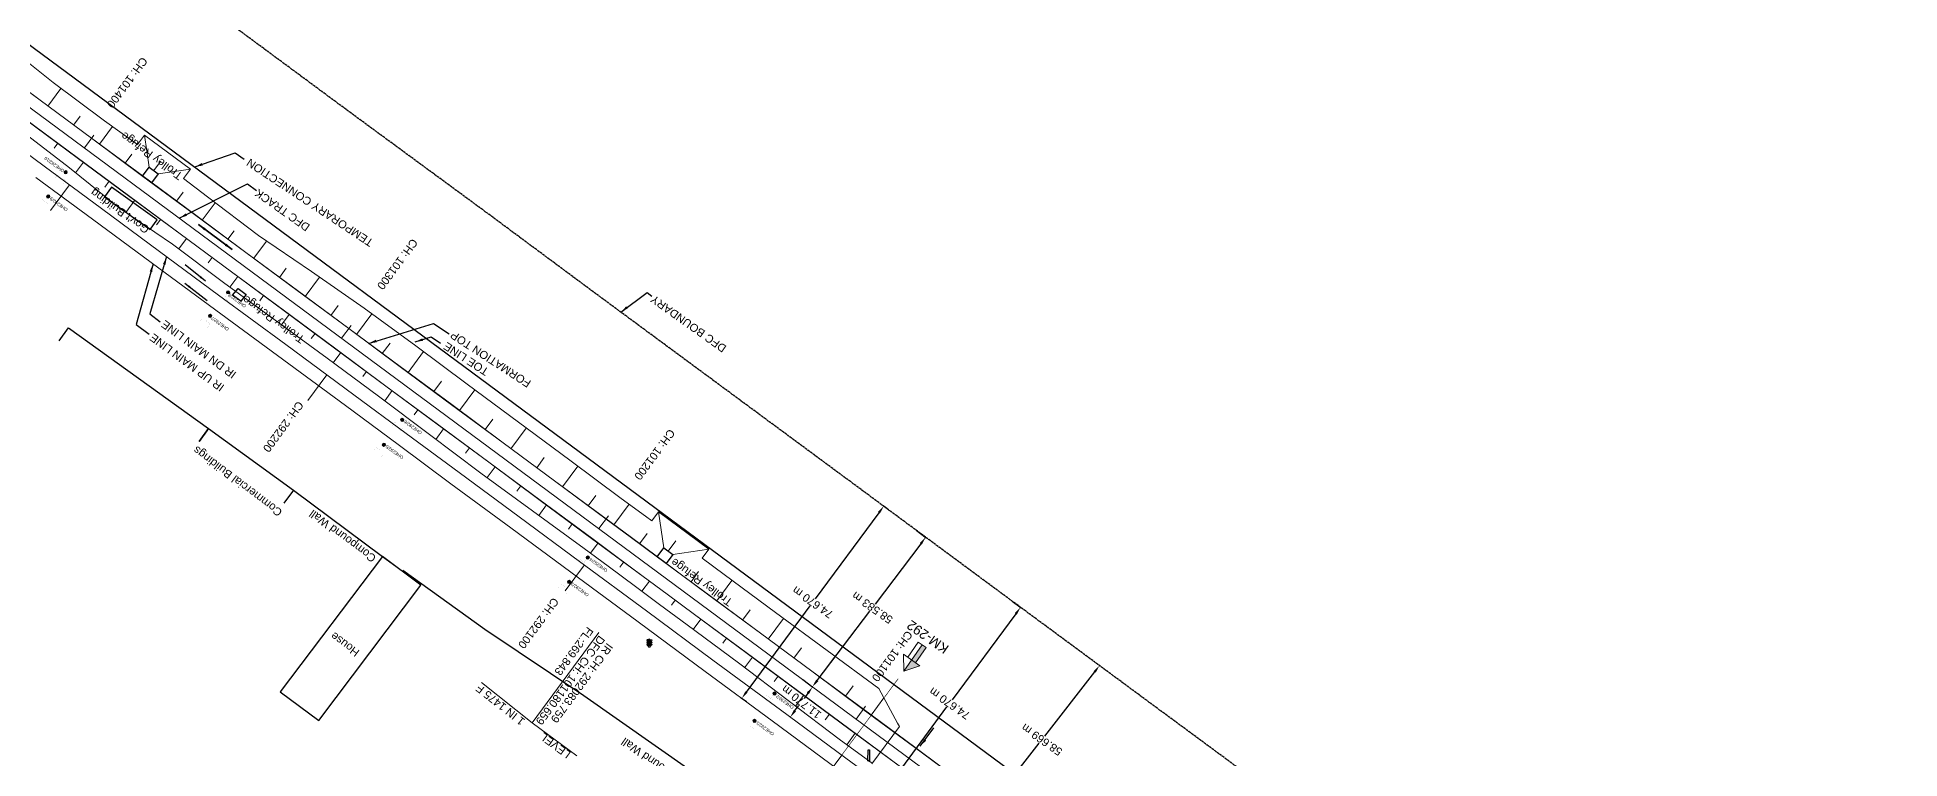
# Model space of a CAD drawing. Header units: metres. Extents: x 644418 to 1306172, y 3366650 to 6747308.
# Drawn here: x 650969 to 651551, y 3375048 to 3375273 of the extents above; entities that cross this region are included whole.
import ezdxf
from ezdxf.enums import TextEntityAlignment as Align

# ---------------------------------------------------------------- set-up
doc = ezdxf.new("R2010")
doc.units = ezdxf.units.M
doc.header["$MEASUREMENT"] = 0
doc.linetypes.add('CENTER', pattern=[2, 1.25, -0.25, 0.25, -0.25])
doc.linetypes.add('PHANTOM2', pattern=[1.25, 0.625, -0.125, 0.125, -0.125, 0.125, -0.125])
doc.layers.get('Defpoints').update_dxf_attribs({"lineweight": 0})
for name, color, linetype, lineweight in [('BOUNDARY DIMENTION', 10, 'Continuous', 0), ('CANAL BOTTOM', 5, 'Continuous', 0), ('Existing Chainage', 7, 'Continuous', 0), ('Existing IR Track', 143, 'Continuous', 0), ('flow direction', 7, 'Continuous', 0), ('KM STONE', 7, 'Continuous', 0), ('OHE MAST', 8, 'Continuous', 0), ('OHE MAST TEXT', 8, 'Continuous', 0), ('Proposed Chainage', 10, 'Continuous', 0), ('PROPOSED DFC TRACK', 1, 'Continuous', 0), ('PROPOSED DFCC TOE LINE', 239, 'Continuous', 0), ('PROPOSED DFCC TOE SLOPES', 239, 'Continuous', 0), ('PROPOSED DFCC TRACK', 1, 'Continuous', 0), ('PROPOSED GRADES IN PLAN', 10, 'Continuous', 0), ('TEMPORARY CONNECTION', 6, 'Continuous', 0)]:
    doc.layers.add(name, color=color, linetype=linetype, lineweight=lineweight)
for name, color, linetype in [('COMMERCIAL_BLD_SEMIP', 251, 'Continuous'), ('COMPOUND_WALL', 251, 'Continuous'), ('DFCC Boundary', 6, 'CENTER'), ('Dimension', 10, 'Continuous'), ('GOVT_BUILDING', 251, 'Continuous'), ('MATCH LINE', 7, 'Continuous'), ('PROPOSED DFCC FORMATION LINE', 187, 'Continuous'), ('PROPOSED FORMATION LINE - PLAN', 187, 'Continuous'), ('RESIDENTIAL_BL_SEMI', 251, 'Continuous'), ('RETAINING_WALL', 142, 'Continuous'), ('SIGNAL_POST', 8, 'Continuous'), ('TOPO_TEXT', 251, 'Continuous'), ('Trolley Refuse', 10, 'Continuous'), ('TROLLEY_STAND', 7, 'Continuous')]:
    doc.layers.add(name, color=color, linetype=linetype)
doc.styles.get("Standard").update_dxf_attribs({"font": 'arial.ttf'})
doc.styles.add('Style-Arial', font='arial.ttf')
doc.dimstyles.new('DIM', dxfattribs={"dimtxt": 2.5, "dimasz": 2.5, "dimexe": 0.18, "dimexo": 0.0625, "dimgap": 0.09, "dimtad": 0, "dimtih": 1, "dimtoh": 1, "dimdec": 3, "dimzin": 0, "dimdsep": 46, "dimtxsty": 'Standard', "dimcen": 0.09, "dimadec": 0, "dimazin": 0, "dimtfac": 1, "dimtdec": 3, "dimtofl": 0, "dimtmove": 0, "dimatfit": 3, "dimfxl": 1, "dimtolj": 1, "dimtzin": 0, "dimarcsym": 0})
doc.dimstyles.new('ISO-25', dxfattribs={"dimtxt": 2.5, "dimasz": 2.5, "dimexe": 1.25, "dimexo": 0.625, "dimtad": 1, "dimtxsty": 'Standard', "dimcen": 2.5, "dimadec": 0, "dimazin": 0, "dimtfac": 1, "dimtmove": 0, "dimatfit": 3, "dimfxl": 1, "dimarcsym": 0})

# ---------------------------------------------------------------- blocks, each defined once
blk = doc.blocks.new('SIG')
for color, points in [(1, [(-0.22, 0.42, 0.180295), (-0.01, 0.33, -0.00255), (0.01, 0.33, -0.00255), (0.02, 0.33, 0.180295), (0.23, 0.42, -0.002654), (0.25, 0.44, 0.184495), (0.33, 0.65, 1.000001), (-0.32, 0.65, 0.184495), (-0.24, 0.44, -0.002654)]), (2, [(0.23, -0.23, -0.002654), (0.25, -0.21, 0.184495), (0.33, 0.01, 1.000001), (-0.32, 0.01, 0.184495), (-0.24, -0.21, -0.002654), (-0.22, -0.23, 0.180295), (-0.01, -0.32, -0.00255), (0.01, -0.32, -0.00255), (0.02, -0.32, 0.180295)]), (3, [(0.23, -0.88, -0.002654), (0.25, -0.86, 0.184495), (0.33, -0.64, 1.000001), (-0.32, -0.64, 0.184495), (-0.24, -0.86, -0.002654), (-0.22, -0.88, 0.395599)])]:
    blk.add_hatch(color=color).paths.add_polyline_path(points)
for p, q in [((-0.31, 0.98), (-0.32, -0.9)), ((0.33, -0.9), (0.32, 0.98))]:
    blk.add_line(p, q)
for points in [[(-0.31, 0.98), (-0.81, 0.98, 0.198758), (-0.42, 0.41, 0.003814), (-0.31, 0.39, 0.003814)], [(-0.31, 0.33), (-0.81, 0.33, 0.198758), (-0.42, -0.23, 0.003727), (-0.32, -0.26, 0.003727)], [(0.32, 0.98), (0.82, 0.98, -0.198758), (0.44, 0.41, -0.003814), (0.32, 0.39, -0.003814)], [(0.32, 0.33), (0.82, 0.33, -0.198758), (0.44, -0.23, -0.003727), (0.33, -0.26, -0.003727)], [(-0.32, -0.32), (-0.81, -0.32, 0.198758), (-0.42, -0.88, 0.003639), (-0.32, -0.9)], [(0.33, -0.32), (0.82, -0.32, -0.198758), (0.44, -0.88, -0.003639), (0.33, -0.9)]]:
    blk.add_lwpolyline(points, format="xyb")
for centre, radius, start, end in [((0.01, 0.91), 0.324, 12.40488, 167.59512), ((0.01, 0.81), 0.357, 27.75781, 152.24219), ((0.01, -0.9), 0.324, 181.45715, 358.54285)]:
    blk.add_arc(centre, radius, start, end)
blk = doc.blocks.new('OHE MAST')
h = blk.add_hatch(color=256)
edge = h.paths.add_edge_path()
edge.add_arc((0, 0), 0.514, 0, 360)
at = {"const_width": 0.01, "flags": 128}
for points in [[(1.5, 3.5), (1.5, 2), (-1.5, 2), (-1.5, 3.5)], [(0, 2), (0, 0)]]:
    blk.add_lwpolyline(points, dxfattribs=at)
blk.add_circle((0, 0), 0.514)
blk = doc.blocks.new('KM POST PLAN')
at = {"extrusion": (0, 0, -1)}
h = blk.add_hatch(color=256, dxfattribs=at)
h.paths.add_polyline_path([(0, -20), (0, -8.5), (3, -8.5), (3, -20)])
h.paths.add_polyline_path([(0, -8.5), (0, 0), (6.3, -8.5), (3, -8.5)], flags=16)
at = {"flags": 128}
for points in [[(0, 0), (-6.3, -8.5), (6.3, -8.5)], [(0, 0), (0, -20)], [(0, 0), (6.3, -8.5)], [(3, -8.5), (3, -20), (-3, -20), (-3, -8.5)]]:
    blk.add_lwpolyline(points, dxfattribs=at)
at = {"style": 'Style-Arial'}
blk.add_attdef('KM-POST', text='', height=6, dxfattribs=at).set_placement((0, -26, -263.9), align=Align.MIDDLE_CENTER)
blk = doc.blocks.new('*D1514')
at = {"layer": 'Defpoints', "color": 0, "transparency": 16777216}
for p in [(651211.68, 3375070.25), (651211.69, 3375070.24), (651204.69, 3375060.78)]:
    blk.add_point(p, dxfattribs=at)
at = {"layer": 'Dimension', "color": 0, "lineweight": -2, "transparency": 16777216}
for p, q in [((651210.19, 3375068.24), (651208.99, 3375066.61)), ((651211.64, 3375070.28), (651211.53, 3375070.35)), ((651204.64, 3375060.82), (651204.53, 3375060.89)), ((651206.16, 3375062.8), (651207.36, 3375064.42))]:
    blk.add_line(p, q, dxfattribs=at)
at = {"layer": 'Dimension', "color": 0, "transparency": 16777216}
for points in [[(651209.86, 3375068.48), (651210.53, 3375067.99), (651211.68, 3375070.25)], [(651205.83, 3375063.04), (651206.5, 3375062.55), (651204.68, 3375060.79)]]:
    blk.add_solid(points, dxfattribs=at)
at = {"layer": 'Dimension', "color": 0, "lineweight": 0, "transparency": 16777216, "insert": (651208.18, 3375065.52), "char_height": 2.5, "attachment_point": 5, "rotation": 142}
blk.add_mtext('\\A1;11.770 m', dxfattribs=at)
blk = doc.blocks.new('*D1626')
at = {"layer": 'BOUNDARY DIMENTION', "color": 0, "lineweight": -2, "transparency": 16777216}
for p, q in [((651299.78, 3375074.9), (651284.13, 3375054.81)), ((651301.36, 3375076.83), (651301.46, 3375076.76)), ((651266.8, 3375032.56), (651282.45, 3375052.65)), ((651265.31, 3375030.55), (651265.41, 3375030.47))]:
    blk.add_line(p, q, dxfattribs=at)
at = {"layer": 'BOUNDARY DIMENTION', "color": 0, "transparency": 16777216}
for points in [[(651299.45, 3375075.16), (651300.11, 3375074.64), (651301.31, 3375076.87)], [(651266.47, 3375032.81), (651267.13, 3375032.3), (651265.27, 3375030.58)]]:
    blk.add_solid(points, dxfattribs=at)
at = {"layer": 'Defpoints', "color": 0, "transparency": 16777216}
for p in [(651301.31, 3375076.87), (651301.31, 3375076.87), (651265.27, 3375030.58)]:
    blk.add_point(p, dxfattribs=at)
at = {"layer": 'BOUNDARY DIMENTION', "color": 0, "transparency": 16777216, "insert": (651283.29, 3375053.73), "char_height": 2.5, "attachment_point": 5, "rotation": 145}
blk.add_mtext('\\A1;58.669 m', dxfattribs=at)
blk = doc.blocks.new('*D1661')
at = {"layer": 'BOUNDARY DIMENTION', "color": 0, "lineweight": -2, "transparency": 16777216}
for p, q in [((651244.02, 3375119.19), (651247.12, 3375116.84)), ((651245.47, 3375114.95), (651231.17, 3375096.07)), ((651213.11, 3375072.24), (651229.52, 3375093.89)), ((651208.64, 3375072.49), (651211.75, 3375070.14))]:
    blk.add_line(p, q, dxfattribs=at)
at = {"layer": 'BOUNDARY DIMENTION', "color": 0, "transparency": 16777216}
for points in [[(651245.14, 3375115.2), (651245.8, 3375114.7), (651246.98, 3375116.95)], [(651212.78, 3375072.49), (651213.45, 3375071.99), (651211.6, 3375070.25)]]:
    blk.add_solid(points, dxfattribs=at)
at = {"layer": 'Defpoints', "color": 0, "transparency": 16777216}
for p in [(651243.97, 3375119.23), (651246.98, 3375116.95), (651208.59, 3375072.53)]:
    blk.add_point(p, dxfattribs=at)
at = {"layer": 'BOUNDARY DIMENTION', "color": 0, "transparency": 16777216, "insert": (651230.34, 3375094.98), "char_height": 2.5, "attachment_point": 5, "rotation": 145}
blk.add_mtext('\\A1;58.583 m', dxfattribs=at)
blk = doc.blocks.new('*D1906')
at = {"layer": 'Defpoints', "color": 0, "linetype": 'Continuous', "ltscale": 0.5, "transparency": 16777216}
for p in [(651273.94, 3375097.08), (651276.65, 3375095.08), (651229.58, 3375037.02)]:
    blk.add_point(p, dxfattribs=at)
at = {"layer": 'DFCC Boundary', "color": 0, "linetype": 'Continuous', "lineweight": -2, "ltscale": 0.5, "transparency": 16777216}
for p, q in [((651273.99, 3375097.05), (651276.79, 3375094.97)), ((651275.16, 3375093.07), (651255.28, 3375066.15)), ((651233.77, 3375037.02), (651253.66, 3375063.95)), ((651229.63, 3375036.98), (651232.43, 3375034.91))]:
    blk.add_line(p, q, dxfattribs=at)
at = {"layer": 'DFCC Boundary', "color": 0, "linetype": 'Continuous', "ltscale": 0.5, "transparency": 16777216}
for points in [[(651274.83, 3375093.32), (651275.5, 3375092.82), (651276.65, 3375095.08)], [(651233.44, 3375037.27), (651234.11, 3375036.78), (651232.29, 3375035.01)]]:
    blk.add_solid(points, dxfattribs=at)
at = {"layer": 'DFCC Boundary', "color": 0, "linetype": 'Continuous', "ltscale": 0.5, "transparency": 16777216, "insert": (651254.47, 3375065.05), "char_height": 2.5, "attachment_point": 5, "rotation": 145}
blk.add_mtext('\\A1;74.670 m', dxfattribs=at)
blk = doc.blocks.new('*D1889')
at = {"layer": 'Defpoints', "color": 0, "linetype": 'Continuous', "ltscale": 0.5, "transparency": 16777216}
for p in [(651233.88, 3375126.69), (651235.41, 3375125.55), (651191.06, 3375065.48)]:
    blk.add_point(p, dxfattribs=at)
at = {"layer": 'DFCC Boundary', "color": 0, "linetype": 'Continuous', "lineweight": -2, "ltscale": 0.5, "transparency": 16777216}
for p, q in [((651232.39, 3375124.67), (651212.51, 3375097.75)), ((651235.36, 3375125.59), (651233.73, 3375126.79)), ((651191.01, 3375068.63), (651210.89, 3375095.55)), ((651191.01, 3375065.52), (651189.38, 3375066.72))]:
    blk.add_line(p, q, dxfattribs=at)
at = {"layer": 'DFCC Boundary', "color": 0, "linetype": 'Continuous', "ltscale": 0.5, "transparency": 16777216}
for points in [[(651232.06, 3375124.92), (651232.73, 3375124.43), (651233.88, 3375126.69)], [(651190.67, 3375068.88), (651191.34, 3375068.38), (651189.52, 3375066.62)]]:
    blk.add_solid(points, dxfattribs=at)
at = {"layer": 'DFCC Boundary', "color": 0, "linetype": 'Continuous', "ltscale": 0.5, "transparency": 16777216, "insert": (651211.7, 3375096.65), "char_height": 2.5, "attachment_point": 5, "rotation": 145}
blk.add_mtext('\\A1;74.670 m', dxfattribs=at)

msp = doc.modelspace()

# ---------------------------------------------------------------- linework, layer by layer
at = {"layer": 'COMMERCIAL_BLD_SEMIP', "linetype": 'Continuous'}
for points in [[(650976.2272, 3375178.4148, 269.195), (650979.148, 3375182.473, 269.195), (651022.914, 3375150.973, 270.473), (651019.9932, 3375146.9148, 270.473)], [(651019.9709, 3375146.929, 270.474), (651022.914, 3375150.971, 270.474), (651049.438, 3375131.658, 270.25), (651046.4949, 3375127.616, 270.25)]]:
    msp.add_polyline3d(points, dxfattribs=at)
at = {"layer": 'COMPOUND_WALL', "linetype": 'Continuous'}
for points in [[(651049.438, 3375131.658, 270.25), (651077.29, 3375110.962, 267.566), (651081.43, 3375107.998, 267.731)], [(651083.626, 3375106.66, 268.99), (651109.209, 3375088.286, 266.758), (651140.201, 3375067.575, 267.264), (651184.812, 3375036.293, 266.72), (651209.517, 3375020.108, 266.811)]]:
    msp.add_polyline3d(points, dxfattribs=at)
at = {"layer": 'DFCC Boundary', "ltscale": 0.5, "flags": 128}
msp.add_lwpolyline([(655695.597, 3371812.1897), (655640.8822, 3371912.823), (655580.0449, 3371996.7158), (655509.7792, 3372062.0857), (655426.9534, 3372113.9756), (655342.6069, 3372167.9462), (655257.8854, 3372221.2222), (655173.2688, 3372275.363), (655087.3459, 3372327.2788), (655002.8598, 3372380.6107), (654914.5097, 3372429.9473), (654741.1355, 3372529.4419), (654650.033, 3372576.4159), (654568.6995, 3372626.155), (654571.9877, 3372630.6369), (654391.4686, 3372756.327), (654377.1337, 3372736.8494), (654004.4289, 3373016.6995), (654007.7887, 3373020.6424), (653690.5739, 3373253.6486), (653690.5425, 3373253.6059), (653433.8132, 3373453.1485), (653440.7668, 3373462.5592), (653208.8394, 3373636.5534), (653216.1698, 3373646.5105), (653142.1983, 3373700.8896), (653053.6963, 3373771.1122), (652994.4341, 3373810.5255), (652929.3691, 3373859.5713), (652860.9168, 3373902.1103), (652749.6028, 3373984.4705), (652631.2396, 3374070.7175), (652636.2281, 3374078.1704), (652537.912, 3374145.7283), (652392.904, 3374241.2711), (652388.7719, 3374235.6812), (652308.569, 3374304.8076), (652315.9256, 3374314.7669), (652103.9815, 3374448.7876), (652083.1937, 3374464.1943), (652072.7494, 3374471.9329), (652052.3219, 3374487.0684), (652038.1897, 3374497.5387), (652024.0173, 3374508.0388), (652009.8347, 3374518.5254), (651995.6683, 3374529), (651981.7515, 3374539.2836), (651967.8828, 3374549.5317), (651954.6903, 3374559.2866), (651941.4997, 3374569.04), (651923.9377, 3374582.0168), (651906.3215, 3374595.0337), (651892.0868, 3374605.5547), (651877.7985, 3374616.1153), (651861.6288, 3374628.0564), (651845.5071, 3374639.9619), (651829.5757, 3374651.7544), (651824.7911, 3374655.296), (651813.6747, 3374663.5244), (651797.4592, 3374675.4968), (651792.6217, 3374679.0685), (651809.3453, 3374701.6999), (651798.0335, 3374710.0518), (651782.3495, 3374721.6444), (651766.6655, 3374733.2369), (651750.5163, 3374745.1875), (651734.3118, 3374757.179), (651717.3274, 3374769.6994), (651700.4625, 3374782.1317), (651684.6001, 3374793.8578), (651668.5938, 3374805.6902), (651652.6806, 3374817.4203), (651636.8173, 3374829.1137), (651620.9269, 3374840.8662), (651604.9647, 3374852.6718), (651588.7459, 3374864.6312), (651572.5882, 3374876.5455), (651556.6943, 3374888.2868), (651540.8409, 3374899.9983), (651524.5553, 3374912.0488), (651508.2568, 3374924.109), (651492.7938, 3374935.5157), (651477.3997, 3374946.8715), (651461.3291, 3374958.7436), (651445.2311, 3374970.6359), (651429.3555, 3374982.3615), (651413.4375, 3374994.1184), (651396.6322, 3375006.522), (651379.7761, 3375018.963), (651363.6644, 3375030.8565), (651352.7728, 3375038.8965), (651331.6522, 3375054.4784), (651315.7738, 3375066.1947), (651299.7306, 3375078.0412), (651283.6239, 3375089.9346), (651273.9044, 3375097.1057), (651264.2377, 3375104.2378), (651243.4187, 3375119.6324), (651222.5077, 3375135.095), (651201.5462, 3375150.5784), (651180.4926, 3375166.1298), (651161.7365, 3375179.9701), (651143.0969, 3375193.7244), (651126.6442, 3375205.9373), (651110.0563, 3375218.2505), (651088.7204, 3375233.9244), (651067.5473, 3375249.4788), (651049.4448, 3375262.8672), (651031.0656, 3375276.4601), (651013.3004, 3375289.5618), (650995.6557, 3375302.5748), (650975.556, 3375317.4171), (650955.4878, 3375332.2363), (650948.8014, 3375337.1771), (650951.4372, 3375340.7501), (650937.0874, 3375351.3535), (650916.0918, 3375366.8677), (650897.9224, 3375380.2929), (650879.805, 3375393.6796), (650866.8386, 3375403.2309), (650853.9116, 3375412.7532), (650835.5886, 3375426.289), (650817.2946, 3375439.8035), (650797.968, 3375454.1206), (650778.7222, 3375468.3781), (650760.7655, 3375481.6337), (650742.8011, 3375494.8949), (650723.0807, 3375509.4255), (650703.3693, 3375523.9495), (650688.6613, 3375534.8372), (650673.8463, 3375545.804), (650653.7938, 3375560.6295), (650633.6894, 3375575.4932), (650612.6421, 3375591.0542), (650592.0153, 3375606.3042), (650570.0328, 3375622.5591), (650548.5001, 3375638.4814), (650530.5234, 3375651.793), (650512.3606, 3375665.2423), (650494.7465, 3375678.2665), (650476.9008, 3375691.462), (650459.2976, 3375704.4721), (650441.3132, 3375717.7633), (650427.1261, 3375728.1319), (650413.8099, 3375737.864), (650402.677, 3375746.2697), (650389.8486, 3375755.6668), (650377.7322, 3375764.5425), (650360.7275, 3375777.1141), (650343.7744, 3375789.6482), (650325.0342, 3375803.5254), (650306.3109, 3375817.39), (650287.6225, 3375831.2124), (650268.717, 3375845.1957), (650250.337, 3375858.8009), (650231.8256, 3375872.5033), (650215.4559, 3375884.6355), (650199.261, 3375896.6381), (650189.9351, 3375903.5429), (650184.6476, 3375907.4517), (650170.3331, 3375918.0338), (650153.2211, 3375930.7288), (650135.9365, 3375943.5518), (650119.2313, 3375955.9159), (650102.3769, 3375968.3905), (650085.2738, 3375981.0461), (650068.2078, 3375993.6742), (650052.7787, 3376005.1011), (650037.4384, 3376016.4621), (650022.1728, 3376027.766), (650006.9632, 3376039.0283), (649974.7512, 3376062.8762), (649961.4537, 3376072.7117), (649948.2091, 3376082.508), (649944.476, 3376085.2722), (649918.728, 3376050.5341), (649909.4316, 3376057.4177), (649896.4092, 3376067.0604), (649893.7832, 3376069.0128), (649891.1645, 3376070.9437), (649888.4639, 3376072.9569), (649875.744, 3376082.3694), (649867.5551, 3376088.4016), (649853.4118, 3376098.8745), (649839.2513, 3376109.3603), (649829.0749, 3376116.9005), (649827.2194, 3376118.2675), (649818.0867, 3376125.0366), (649808.8566, 3376131.8779), (649793.2502, 3376143.4201), (649777.6288, 3376154.9733), (649763.6321, 3376165.3144), (649749.5741, 3376175.7007), (649733.9228, 3376187.2754), (649718.3343, 3376198.8036), (649705.3241, 3376208.4391), (649692.3703, 3376218.0327), (649678.0208, 3376228.6769), (649663.5747, 3376239.3366), (649646.4625, 3376252.0623), (649634.6272, 3376260.744), (649624.9192, 3376267.9946), (649615.0208, 3376275.3876), (649599.9831, 3376286.4834), (649588.9857, 3376294.598), (649590.032, 3376296.0132), (649586.1685, 3376298.8639), (649569.3593, 3376311.3207), (649552.641, 3376323.7102), (649537.2353, 3376335.0739), (649521.9792, 3376346.327), (649506.2408, 3376358.0035), (649490.3575, 3376369.7875), (649475.7578, 3376380.5673), (649461.1933, 3376391.3211), (649445.4753, 3376402.9572), (649429.8494, 3376414.5253), (649414.4906, 3376425.9209), (649378.3483, 3376452.6365), (649368.4603, 3376459.9984), (649352.6509, 3376471.6682), (649336.6992, 3376483.4434), (649322.3941, 3376494.1037), (649307.6557, 3376505.0862), (649290.8736, 3376517.4208), (649273.972, 3376529.8435), (649258.1992, 3376541.4854), (649242.2966, 3376553.2232), (649226.5432, 3376564.8634), (649210.8826, 3376576.435), (649195.2207, 3376588.0769), (649179.5326, 3376599.7383), (649164.9134, 3376610.5118), (649150.5177, 3376621.1205), (649135.415, 3376632.3287), (649120.2337, 3376643.5954), (649107.8929, 3376652.6743), (649095.5927, 3376661.7234), (649079.5687, 3376673.5769), (649063.4846, 3376685.4748), (649046.5651, 3376697.9756), (649029.6506, 3376710.4727), (649013.3465, 3376722.5351), (648996.9805, 3376734.6431), (648980.3936, 3376746.8979), (648963.6626, 3376759.259), (648946.7453, 3376771.7643), (648929.6945, 3376784.3682), (648913.5118, 3376796.3614), (648897.2206, 3376808.435), (648876.2496, 3376823.9678), (648855.1325, 3376839.6089), (648839.3985, 3376851.2044), (648823.6596, 3376862.8037), (648806.187, 3376875.7235), (648788.7814, 3376888.5937), (648772.4766, 3376900.6763), (648756.1277, 3376912.7915), (648748.6058, 3376918.3049), (648733.321, 3376929.6306), (648718.1841, 3376940.8501), (648694.1574, 3376958.9078), (648686.9154, 3376964.1595), (648685.9321, 3376964.8321), (648667.95, 3376978.2197), (648649.3198, 3376992.1471), (648633.5557, 3377003.8368), (648617.684, 3377015.6038), (648613.3865, 3377018.7718), (648613.1308, 3377018.4261), (648605.39, 3377024.1325), (648593.439, 3377032.9404), (648576.5994, 3377045.3816), (648559.8787, 3377057.7351), (648542.9247, 3377070.3132), (648525.9483, 3377082.908), (648511.3109, 3377093.7409), (648496.5572, 3377104.6599), (648477.562, 3377118.7172), (648458.5464, 3377132.7896), (648451.3349, 3377138.2101), (648435.5918, 3377149.862), (648422.1096, 3377159.9046), (648408.3664, 3377170.0637), (648394.6863, 3377180.1761), (648381.6588, 3377189.818), (648368.6059, 3377199.4787), (648354.1188, 3377210.196), (648339.6473, 3377220.9017), (648325.8166, 3377231.1386), (648311.9735, 3377241.3853), (648297.2469, 3377252.2824), (648283.6168, 3377262.3688), (648282.6002, 3377260.9951), (648281.5015, 3377261.8082), (648268.446, 3377271.4578), (648255.3849, 3377281.1115), (648243.3023, 3377290.0413), (648231.5826, 3377298.7116), (648230.1246, 3377299.843), (648216.137, 3377310.1827), (648202.3989, 3377320.3379), (648187.9045, 3377331.0225), (648173.4524, 3377341.7035), (648159.964, 3377351.7009), (648146.3755, 3377361.7726), (648132.3698, 3377372.1252), (648118.3132, 3377382.5155), (648104.5683, 3377392.6752), (648090.8453, 3377402.8186), (648079.0331, 3377411.5788), (648067.1746, 3377420.3734), (648052.1864, 3377431.461), (648037.1291, 3377442.5999), (648023.4384, 3377452.7367), (648009.6421, 3377462.9518), (647998.5681, 3377471.1475), (647977.6651, 3377486.6371), (647970.8013, 3377491.7424), (647954.3046, 3377504.0127), (647940.5645, 3377514.1537), (647927.1436, 3377524.0583), (647912.5029, 3377534.9198), (647897.7662, 3377545.8524), (647883.3488, 3377556.5286), (647868.9785, 3377567.1699), (647855.3948, 3377577.2425), (647841.7032, 3377587.3948), (647828.8284, 3377596.8277), (647815.9828, 3377606.2395), (647798.869, 3377618.9232), (647787.996, 3377626.9816), (647769.1212, 3377640.9619), (647756.6675, 3377650.183), (647742.624, 3377660.5991), (647728.5049, 3377671.0713), (647713.635, 3377682.0926), (647698.699, 3377693.1628), (647681.9918, 3377705.517), (647665.4025, 3377717.7839), (647652.0515, 3377727.6811), (647638.8028, 3377737.5025), (647625.2604, 3377747.546), (647611.724, 3377757.585), (647601.846, 3377764.9047), (647586.5632, 3377776.2354), (647574.9107, 3377784.8659), (647552.1318, 3377801.7377), (647544.5766, 3377807.3492), (647531.2096, 3377817.2774), (647518.7824, 3377826.4783), (647506.3678, 3377835.6698), (647493.0662, 3377845.5438), (647479.7149, 3377855.4547), (647466.3541, 3377865.3556), (647452.9886, 3377875.26), (647440.1702, 3377884.755), (647427.3392, 3377894.2595), (647421.9004, 3377898.2902), (647422.4016, 3377898.9655), (647413.1507, 3377905.8213), (647398.5546, 3377916.6386), (647385.2867, 3377926.4568), (647372.1159, 3377936.2032), (647357.4127, 3377947.1112), (647351.2811, 3377951.6601), (647330.0092, 3377967.4105), (647317.4471, 3377976.6964), (647304.414, 3377986.3606), (647291.335, 3377996.0589), (647278.7541, 3378005.3917), (647266.0777, 3378014.7954), (647252.9457, 3378024.4462), (647239.9839, 3378033.9719), (647225.7512, 3378044.5255), (647211.5179, 3378055.0796), (647196.511, 3378066.208), (647181.4966, 3378077.3419), (647167.7872, 3378087.5064), (647154.0498, 3378097.6917), (647140.7668, 3378107.5414), (647127.4862, 3378117.3893), (647113.2521, 3378127.9375), (647099.0375, 3378138.4713), (647085.0268, 3378148.8592), (647070.9977, 3378159.2608), (647056.5444, 3378169.9697), (647042.0873, 3378180.6814), (647027.5624, 3378191.4464), (647013.0728, 3378202.1851), (646999.864, 3378211.9684), (646986.6741, 3378221.7376), (646973.6148, 3378231.4185), (646960.4875, 3378241.1499), (646945.7953, 3378252.0414), (646931.0256, 3378262.9902), (646930.6274, 3378263.2852), (646951.9475, 3378292.0562)], dxfattribs=at)
at = {"layer": 'Existing Chainage', "color": 0, "linetype": 'Continuous', "lineweight": 13, "flags": 128}
for points in [[(650973.5123, 3375219.0686), (650979.4488, 3375227.1159)], [(651053.9853, 3375159.6925), (651059.916, 3375167.744)], [(651134.403, 3375100.2838), (651140.3482, 3375108.3246)], [(651211.864, 3375036.8306), (651220.7744, 3375048.8973)]]:
    msp.add_lwpolyline(points, dxfattribs=at)
at = {"layer": 'Existing IR Track', "flags": 128}
for points in [[(650954.0533, 3375245.85), (650971.5532, 3375232.9404), (650989.4826, 3375219.7139), (651007.6191, 3375206.3103), (651026.0837, 3375192.6643), (651047.0716, 3375177.205), (651068.3267, 3375161.5488), (651084.7085, 3375149.4504), (651101.1969, 3375137.2733), (651119.9856, 3375123.3808), (651138.8825, 3375109.4083), (651159.7459, 3375093.9825), (651180.5234, 3375078.6202), (651201.5915, 3375063.0627), (651222.0939, 3375047.9228), (651232.1628, 3375040.514)], [(650968.9808, 3375229.4671), (650986.7054, 3375216.3953), (651005.044, 3375202.8323), (651023.2428, 3375189.3727), (651044.5125, 3375173.7474), (651065.6992, 3375158.1832), (651082.138, 3375145.9806), (651098.6759, 3375133.7044), (651117.4007, 3375119.8872), (651136.1569, 3375106.0469), (651157.1813, 3375090.517), (651178.1429, 3375075.0336), (651199.0231, 3375059.5937), (651219.8741, 3375044.1754)]]:
    msp.add_lwpolyline(points, dxfattribs=at)
at = {"layer": 'GOVT_BUILDING', "linetype": 'Continuous'}
msp.add_polyline3d([(650992.563, 3375226.385, 268.407), (650990.391, 3375223.416, 267.994), (651004.735, 3375213.178, 268.227), (651006.9206, 3375216.1657, 268.227)], close=True, dxfattribs=at)
at = {"layer": 'MATCH LINE', "linetype": 'PHANTOM2', "ltscale": 15, "const_width": 0.2}
msp.add_lwpolyline([(651238.4244, 3375072.7991), (651177.8292, 3374990.7403)], dxfattribs=at)
at = {"layer": 'Proposed Chainage', "lineweight": 0, "flags": 128}
for points in [[(650987.1051, 3375242.6806), (650984.1306, 3375238.6617)], [(651067.4841, 3375183.1893), (651064.5096, 3375179.1704)], [(651147.8631, 3375123.698), (651144.8886, 3375119.6791)], [(651228.2421, 3375064.2067), (651225.2676, 3375060.1878)]]:
    msp.add_lwpolyline(points, dxfattribs=at)
at = {"layer": 'PROPOSED DFCC FORMATION LINE', "lineweight": 0, "flags": 128}
for points in [[(651259.6501, 3375039.4055), (651243.5743, 3375051.3037), (651227.4985, 3375063.202), (651211.4227, 3375075.1002), (651195.3469, 3375086.9985), (651179.2711, 3375098.8968), (651170.7032, 3375105.2382), (651163.1953, 3375110.795), (651154.6274, 3375117.1364), (651147.1195, 3375122.6933), (651131.0437, 3375134.5915), (651114.9679, 3375146.4898), (651098.8921, 3375158.3881), (651082.8163, 3375170.2863), (651066.7405, 3375182.1846), (651050.6647, 3375194.0829), (651034.5889, 3375205.9811), (651018.5131, 3375217.8794), (651002.4373, 3375229.7776), (650986.3615, 3375241.6759), (650970.2857, 3375253.5742), (650954.2099, 3375265.4724)], [(650954.2396, 3375265.5126), (650970.3154, 3375253.6144), (650986.3912, 3375241.7161), (651002.467, 3375229.8178), (651018.5428, 3375217.9196), (651034.6186, 3375206.0213), (651050.6944, 3375194.123), (651066.7702, 3375182.2248), (651082.846, 3375170.3265), (651098.9218, 3375158.4283), (651114.9976, 3375146.53), (651131.0734, 3375134.6317), (651147.1492, 3375122.7335), (651154.6571, 3375117.1766), (651163.225, 3375110.8352), (651170.7329, 3375105.2783), (651179.3008, 3375098.9369), (651195.3766, 3375087.0387), (651211.4524, 3375075.1404), (651227.5282, 3375063.2422), (651243.604, 3375051.3439), (651259.6798, 3375039.4456)], [(651239.0827, 3375045.2351), (651223.0069, 3375057.1334), (651206.9311, 3375069.0316), (651190.8553, 3375080.9299), (651174.7795, 3375092.8281), (651166.2116, 3375099.1695), (651158.7037, 3375104.7264), (651150.1358, 3375111.0678), (651142.6279, 3375116.6247), (651126.5521, 3375128.5229), (651110.4763, 3375140.4212), (651094.4005, 3375152.3195), (651078.3247, 3375164.2177), (651062.2489, 3375176.116), (651046.1731, 3375188.0142), (651030.0973, 3375199.9125), (651014.0215, 3375211.8108), (650997.9457, 3375223.709), (650981.8699, 3375235.6073), (650965.7941, 3375247.5055)], [(651239.1124, 3375045.2753), (651223.0366, 3375057.1735), (651206.9608, 3375069.0718), (651190.885, 3375080.9701), (651174.8092, 3375092.8683), (651166.2413, 3375099.2097), (651158.7334, 3375104.7666), (651150.1656, 3375111.108), (651142.6576, 3375116.6649), (651126.5818, 3375128.5631), (651110.506, 3375140.4614), (651094.4302, 3375152.3596), (651078.3544, 3375164.2579), (651062.2786, 3375176.1562), (651046.2028, 3375188.0544), (651030.127, 3375199.9527), (651014.0512, 3375211.851), (650997.9754, 3375223.7492), (650981.8996, 3375235.6475), (650965.8238, 3375247.5457)]]:
    msp.add_lwpolyline(points, dxfattribs=at)
at = {"layer": 'PROPOSED DFCC TOE LINE', "lineweight": 0, "flags": 128}
for points in [[(650958.7463, 3375271.6016), (650974.3791, 3375259.1047), (650990.3922, 3375247.1218), (651000.7724, 3375239.7691), (651002.9304, 3375242.6848), (651017.2668, 3375232.0739), (651015.0749, 3375229.1124), (651022.5565, 3375223.3425), (651038.4942, 3375211.2576), (651055.0844, 3375200.0543), (651071.5085, 3375188.6267), (651087.6538, 3375176.8223), (651103.6993, 3375164.8832), (651119.7385, 3375152.9354), (651135.8172, 3375141.0411), (651151.9015, 3375129.1543), (651159.4077, 3375123.5952), (651161.4325, 3375122.093), (651163.5096, 3375124.8994), (651179.2221, 3375113.2701), (651177.1292, 3375110.4423), (651184.0242, 3375105.3187), (651200.1257, 3375093.4551), (651216.2461, 3375081.6172), (651232.3272, 3375069.7261), (651238.2378, 3375058.8579)], [(651230.2473, 3375046.346), (651220.3514, 3375053.5455), (651204.4184, 3375065.6367), (651188.465, 3375077.7003), (651172.4411, 3375089.6687), (651163.8758, 3375096.0137), (651156.3609, 3375101.561), (651147.8022, 3375107.9149), (651140.2956, 3375113.4735), (651124.1427, 3375125.2676), (651107.9968, 3375137.0711), (651091.9838, 3375149.0542), (651076.0328, 3375161.1212), (651059.9451, 3375173.0033), (651043.7936, 3375184.7994), (651027.6475, 3375196.6026), (651011.6687, 3375208.6318), (650995.079, 3375219.8359), (650979.5102, 3375232.4191), (650963.6425, 3375244.5985)]]:
    msp.add_lwpolyline(points, dxfattribs=at)
at = {"layer": 'PROPOSED DFCC TOE SLOPES', "linetype": 'Continuous', "lineweight": 0, "flags": 128}
for points in [[(650972.7396, 3375251.7579), (650976.8234, 3375257.2756)], [(650980.7775, 3375245.8088), (650982.8037, 3375248.5465)], [(650988.8154, 3375239.8597), (650992.884, 3375245.3568)], [(651004.4277, 3375232.6589), (651002.9304, 3375242.6848)], [(650975.8249, 3375240.1436), (650974.6695, 3375238.5825)], [(650996.8533, 3375233.9105), (650998.9497, 3375236.7429)], [(650983.8628, 3375234.1945), (650981.4115, 3375230.8825)], [(651005.8343, 3375231.6178), (651007.9306, 3375234.4502)], [(651007.2409, 3375230.5767), (651017.2668, 3375232.0739)], [(650991.9007, 3375228.2453), (650990.5483, 3375226.4181)], [(651012.9291, 3375222.0123), (651014.9917, 3375224.7991)], [(650999.9386, 3375222.2962), (650997.105, 3375218.4676)], [(651020.967, 3375216.0631), (651024.9893, 3375221.4977)], [(651007.9765, 3375216.3471), (651006.6881, 3375214.6063)], [(651029.0049, 3375210.114), (651030.9815, 3375212.7846)], [(651016.0144, 3375210.3979), (651013.62, 3375207.1628)], [(651037.0428, 3375204.1649), (651041.0266, 3375209.5474)], [(651024.0523, 3375204.4488), (651022.8309, 3375202.7985)], [(651045.0807, 3375198.2158), (651047.2012, 3375201.0808)], [(651032.0902, 3375198.4997), (651029.6193, 3375195.1612)], [(651053.1186, 3375192.2666), (651057.5915, 3375198.3099)], [(651040.1281, 3375192.5505), (651038.9102, 3375190.9051)], [(651061.1565, 3375186.3175), (651063.48, 3375189.4568)], [(651048.166, 3375186.6014), (651045.7661, 3375183.3588)], [(651069.1944, 3375180.3684), (651073.9731, 3375186.8248)], [(651056.2039, 3375180.6523), (651055.0229, 3375179.0565)], [(651077.2323, 3375174.4192), (651079.639, 3375177.6709)], [(651064.2418, 3375174.7031), (651061.9097, 3375171.5523)], [(651085.2702, 3375168.4701), (651090.1031, 3375174.9998)], [(651072.2797, 3375168.754), (651071.1167, 3375167.1826)], [(651093.3081, 3375162.521), (651095.717, 3375165.7756)], [(651080.3176, 3375162.8049), (651077.9808, 3375159.6476)], [(651101.346, 3375156.5718), (651106.1477, 3375163.0594)], [(651088.3555, 3375156.8558), (651087.1559, 3375155.2349)], [(651109.3839, 3375150.6227), (651111.7756, 3375153.8541)], [(651096.3934, 3375150.9066), (651093.9393, 3375147.5908)], [(651117.4218, 3375144.6736), (651122.1929, 3375151.1198)], [(651104.4313, 3375144.9575), (651103.1886, 3375143.2784)], [(651125.4597, 3375138.7244), (651127.846, 3375141.9485)], [(651112.4692, 3375139.0084), (651109.9685, 3375135.6297)], [(651133.4976, 3375132.7753), (651138.2724, 3375139.2266)], [(651120.5071, 3375133.0592), (651119.2743, 3375131.3936)], [(651128.545, 3375127.1101), (651126.1153, 3375123.8273)], [(651141.5355, 3375126.8262), (651143.925, 3375130.0547)], [(651149.5734, 3375120.877), (651154.3549, 3375127.3373)], [(651165.1857, 3375113.6762), (651163.5096, 3375124.8994)], [(651136.5829, 3375121.161), (651135.3873, 3375119.5456)], [(651144.6208, 3375115.2118), (651142.2585, 3375112.0201)], [(651157.6113, 3375114.9279), (651160.0002, 3375118.1556)], [(651166.5923, 3375112.6352), (651168.9812, 3375115.8628)], [(651167.9989, 3375111.5941), (651179.2221, 3375113.2701)], [(651152.6587, 3375109.2627), (651151.4757, 3375107.6644)], [(651160.6966, 3375103.3136), (651158.3259, 3375100.1105)], [(651173.6871, 3375103.0297), (651176.0676, 3375106.2459)], [(651181.725, 3375097.0805), (651186.482, 3375103.5077)], [(651168.7345, 3375097.3644), (651167.5514, 3375095.7659)], [(651176.7724, 3375091.4153), (651174.3979, 3375088.2071)], [(651189.7629, 3375091.1314), (651192.1478, 3375094.3537)], [(651197.8008, 3375085.1823), (651202.5864, 3375091.6481)], [(651184.8103, 3375085.4662), (651183.6101, 3375083.8446)], [(651192.8482, 3375079.5171), (651190.4132, 3375076.2271)], [(651205.8387, 3375079.2331), (651208.2427, 3375082.4811)], [(651213.8766, 3375073.284), (651218.7009, 3375079.8021)], [(651200.8861, 3375073.5679), (651199.638, 3375071.8816)], [(651208.924, 3375067.6188), (651206.3641, 3375064.1601)], [(651221.9145, 3375067.3349), (651224.328, 3375070.5957)], [(651229.9524, 3375061.3857), (651233.936, 3375066.7679)], [(651216.9619, 3375061.6697), (651215.6463, 3375059.8921)], [(651224.9998, 3375055.7205), (651222.3265, 3375052.1085)]]:
    msp.add_lwpolyline(points, dxfattribs=at)
at = {"layer": 'PROPOSED DFCC TRACK', "color": 12, "flags": 128}
msp.add_lwpolyline([(652051.8841, 3374457.8117), (651483.1316, 3374869.9633), (651480.0951, 3374872.1638), (651477.0587, 3374874.3645), (651474.0227, 3374876.5656), (651470.9871, 3374878.7673), (651467.952, 3374880.9698), (651464.9177, 3374883.1733), (651461.8843, 3374885.3781), (651458.8519, 3374887.5843, -0.00144677), (651426.1699, 3374911.5196), (651423.1515, 3374913.7448), (651420.1341, 3374915.9715), (651417.1177, 3374918.1993), (651414.1019, 3374920.4282), (651411.0868, 3374922.6578), (651408.0721, 3374924.8881), (651405.0578, 3374927.1188), (651402.0435, 3374929.3497), (646816.8315, 3378323.0253)], format="xyb", dxfattribs=at)
at = {"layer": 'PROPOSED DFCC TRACK', "linetype": 'Continuous', "elevation": 268.312, "flags": 128}
msp.add_lwpolyline([(651230.148, 3375046.212), (651238.778, 3375057.8646), (651238.2378, 3375058.8579)], dxfattribs=at)
at = {"layer": 'PROPOSED GRADES IN PLAN', "linetype": 'Continuous', "lineweight": 0}
msp.add_line((651144.8929, 3375087.1749), (651124.0709, 3375059.0422), dxfattribs=at)
at = {"layer": 'PROPOSED GRADES IN PLAN', "linetype": 'Continuous', "lineweight": 0, "flags": 128}
msp.add_lwpolyline([(651138.0135, 3375048.7228), (651124.0709, 3375059.0422), (651108.2047, 3375071.5988)], dxfattribs=at)
at = {"layer": 'RESIDENTIAL_BL_SEMI', "linetype": 'Continuous'}
msp.add_polyline3d([(651057.347, 3375059.749, 267.059), (651089.305, 3375102.006, 266.648), (651077.29, 3375110.962, 267.566), (651045.331, 3375068.7037, 267.566)], close=True, dxfattribs=at)
at = {"layer": 'RETAINING_WALL', "linetype": 'Continuous'}
msp.add_polyline3d([(651228.977, 3375047.148, 267.866), (651228.992, 3375050.517, 267.684), (651229.402, 3375050.541, 267.665), (651229.436, 3375046.898, 267.919)], close=True, dxfattribs=at)
at = {"layer": 'TEMPORARY CONNECTION', "lineweight": 30, "flags": 128}
msp.add_lwpolyline([(649875.1433, 3376059.4619, 0.02078817), (649913.3305, 3376033.5833), (650035.246, 3375958.1608, -0.02078817), (650073.4332, 3375932.2822), (651423.4635, 3374933.0776, 0.00251821), (651480.3487, 3374891.4167), (651686.0505, 3374742.3529, -0.02078817), (651722.2466, 3374713.7556), (651830.9367, 3374620.2908, 0.02078817), (651867.1327, 3374591.6935)], format="xyb", dxfattribs=at)
at = {"layer": 'Trolley Refuse'}
for points in [[(651005.1587, 3375227.7634), (651002.3455, 3375229.8456), (651004.4277, 3375232.6589), (651007.2409, 3375230.5767)], [(651165.9167, 3375108.7808), (651163.1035, 3375110.863), (651165.1857, 3375113.6762), (651167.9989, 3375111.5941)]]:
    msp.add_lwpolyline(points, close=True, dxfattribs=at)
at = {"layer": 'TROLLEY_STAND', "linetype": 'Continuous'}
msp.add_polyline3d([(651030.467, 3375192.688, 268.501), (651032.199, 3375194.744, 268.466), (651034.715, 3375192.835, 268.427), (651032.9829, 3375190.7788, 268.427)], close=True, dxfattribs=at)

# ---------------------------------------------------------------- block references
at = {"layer": 'KM STONE'}
ref = msp.add_blockref('KM POST PLAN', (651240.176, 3375075.1711), dxfattribs=dict(at, xscale=0.4999999999999998, yscale=0.4999999999999998, zscale=0.4999999999999998, rotation=144.920621047519))
ref.add_attrib('KM-POST', 'KM-292', dxfattribs={"layer": '0', "height": 3, "rotation": 144.9206211, "style": 'Style-Arial'}).set_placement((651247.6472, 3375085.8097), align=Align.MIDDLE_CENTER)
at = {"layer": 'OHE MAST', "color": 2, "rotation": 143.3908318566117}
for p in [(650978.299, 3375231.085), (650972.833, 3375223.527), (651029.021, 3375193.531), (651023.42, 3375186.146), (651083.474, 3375153.665), (651077.734, 3375145.91), (651141.425, 3375110.655), (651135.605, 3375103.016), (651199.767, 3375068.137), (651193.535, 3375059.575)]:
    msp.add_blockref('OHE MAST', p, dxfattribs=at)
at = {"layer": 'SIGNAL_POST', "linetype": 'Continuous'}
msp.add_blockref('SIG', (651160.638, 3375083.92, 268.434), dxfattribs=at)

# ---------------------------------------------------------------- texts
at = {"layer": 'DFCC Boundary', "linetype": 'Continuous', "ltscale": 5}
msp.add_text('DFC BOUNDARY', height=2.5, rotation=144.5613548, dxfattribs=at).set_placement((651184.9817, 3375176.6049))
at = {"layer": 'Existing Chainage', "color": 0, "linetype": 'Continuous', "lineweight": 0, "char_height": 2.5, "attachment_point": 6, "line_spacing_factor": 0.6, "style": 'Style-Arial'}
for s, insert, rotation in [('CH: 292200', (651040.7503, 3375144.0268, 270.25), 233.6252587), ('CH: 292100', (651120.4786, 3375082.6427), 233.5218903)]:
    msp.add_mtext(s, dxfattribs=dict(at, insert=insert, rotation=rotation))
at = {"layer": 'Existing IR Track', "color": 7, "lineweight": 0}
for s, rotation, p in [('IR DN MAIN LINE', 143.5864346, (651008.619, 3375183.9738)), ('IR UP MAIN LINE', 143.5898711, (651005.0141, 3375179.8238))]:
    msp.add_text(s, height=2.5, rotation=rotation, dxfattribs=at).set_placement(p, align=Align.MIDDLE_RIGHT)
at = {"layer": 'OHE MAST TEXT'}
for s, p in [('OHE292/10', (650974.7436, 3375233.454)), ('OHE292/9', (650976.1146, 3375221.0836)), ('OHE292/8', (651031.8479, 3375190.9864)), ('OHE292/7', (651026.4868, 3375183.7453)), ('OHE292/6', (651086.7748, 3375151.3753)), ('OHE292/5', (651081.0348, 3375143.6203)), ('OHE292/4', (651144.7536, 3375108.3277)), ('OHE292/3', (651138.9336, 3375100.6887)), ('OHE292/2', (651202.9509, 3375065.5438)), ('OHE292/1', (651196.8334, 3375057.2489))]:
    msp.add_text(s, height=1, rotation=144, dxfattribs=at).set_placement(p, align=Align.MIDDLE_CENTER)
at = {"layer": 'Proposed Chainage', "lineweight": 0, "char_height": 2.5, "attachment_point": 6, "rotation": 233.493563, "line_spacing_factor": 0.6, "style": 'Style-Arial'}
for s, insert in [('CH: 101400', (650991.9815, 3375251.5873)), ('CH: 101300', (651076.4078, 3375194.8295)), ('CH: 101200', (651156.7868, 3375135.3382)), ('CH: 101100', (651231.0008, 3375072.3204))]:
    msp.add_mtext(s, dxfattribs=dict(at, insert=insert))
at = {"layer": 'PROPOSED DFC TRACK', "color": 10, "linetype": 'Continuous', "lineweight": -3, "ltscale": 5, "style": 'Style-Arial'}
msp.add_text('DFC TRACK', height=2.5, rotation=144.7270923, dxfattribs=at).set_placement((651038.544, 3375226.0146), align=Align.RIGHT)
at = {"layer": 'PROPOSED DFCC TOE LINE', "lineweight": 0}
msp.add_text('TOE LINE', height=2.5, rotation=146.8857891, dxfattribs=at).set_placement((651097.4275, 3375178.1136), align=Align.RIGHT)
at = {"layer": 'PROPOSED FORMATION LINE - PLAN', "lineweight": 0}
msp.add_text('FORMATION TOP', height=2.5, rotation=146.8857891, dxfattribs=at).set_placement((651099.5507, 3375181.5972), align=Align.RIGHT)
at = {"layer": 'PROPOSED GRADES IN PLAN', "linetype": 'Continuous', "lineweight": 0, "char_height": 2.5, "style": 'Style-Arial'}
for s, insert, attachment_point, rotation, line_spacing_factor in [('{\\C1;DFC CH: 101180.659\\PFL:269.843}', (651144.1544, 3375087.127), 4, 233.493563, 1.08), ('1 IN 1475 F', (651122.0261, 3375059.9354), 7, 141.6417913, 0.84), ('LEVEL', (651127.6217, 3375056.1416), 9, 143.493563, 0.84)]:
    msp.add_mtext(s, dxfattribs=dict(at, insert=insert, attachment_point=attachment_point, rotation=rotation, line_spacing_factor=line_spacing_factor))
at = {"layer": 'PROPOSED GRADES IN PLAN', "color": 7, "linetype": 'Continuous', "lineweight": 0, "insert": (651148.4662, 3375083.4491), "char_height": 2.5, "attachment_point": 4, "rotation": 233.493563, "line_spacing_factor": 1.08, "style": 'Style-Arial'}
msp.add_mtext('IR CH: 292083.759', dxfattribs=at)
at = {"layer": 'TEMPORARY CONNECTION', "style": 'Style-Arial'}
msp.add_text('TEMPORARY CONNECTION', height=2.5, rotation=146.40432, dxfattribs=at).set_placement((651035.9033, 3375235.4767), align=Align.RIGHT)
at = {"layer": 'TOPO_TEXT'}
msp.add_text("Gov't Building", height=2.5, rotation=144.6849561, dxfattribs=at).set_placement((650995.2185, 3375218.9292, 268.1653), align=Align.MIDDLE_CENTER)
for s, rotation, p in [('Trolley Refuge', 144.3340997, (651053.1735, 3375179.4224)), ('Commercial Buildings', 142.8920302, (651046.2265, 3375125.2588)), ('Compound Wall', 143.385048, (651075.5357, 3375110.9323)), ('House', 143.3051939, (651070.3385, 3375081.4892)), ('Compound Wall', 144.9612013, (651173.3833, 3375040.2659))]:
    msp.add_text(s, height=2.5, rotation=rotation, dxfattribs=at).set_placement(p)
at = {"layer": 'Trolley Refuse', "style": 'Style-Arial'}
for p in [(651015.0579, 3375230.4819), (651186.8902, 3375097.2469)]:
    msp.add_text('Trolley Refuge', height=2.5, rotation=144, dxfattribs=at).set_placement(p)

# ---------------------------------------------------------------- dimensions: what is measured, and where the dimension line sits
at = {"layer": 'BOUNDARY DIMENTION'}
dim = msp.add_linear_dim(base=(651246.9784, 3375116.9457), p1=(651208.592, 3375072.5299), p2=(651243.9666, 3375119.2272), angle=52.854998, dimstyle='DIM', override={"dimpost": ' m'}, dxfattribs=at)
dim.commit()
dim.dimension.update_dxf_attribs({"geometry": '*D1661', "text_midpoint": (651230.3416, 3375094.9838), "dimtype": 129, "text_rotation": 145})
dim = msp.add_aligned_dim(p1=(651265.2651, 3375030.5842), p2=(651301.3146, 3375076.8715), distance=0, dimstyle='DIM', override={"dimpost": ' m'}, dxfattribs=at)
dim.commit()
dim.dimension.update_dxf_attribs({"geometry": '*D1626', "text_midpoint": (651283.2899, 3375053.7279), "text_rotation": 145})
at = {"layer": 'DFCC Boundary', "linetype": 'Continuous', "ltscale": 0.5}
for p1, p2, distance, picture, middle in [((651191.0564, 3375065.4847), (651235.4132, 3375125.552), 1.9074, '*D1889', (651211.7004, 3375096.6514)), ((651229.579, 3375037.0151), (651273.9359, 3375097.0824), -3.3693, '*D1906', (651254.4679, 3375065.0472))]:
    dim = msp.add_aligned_dim(p1=p1, p2=p2, distance=distance, dimstyle='DIM', override={"dimpost": ' m', "dimtmove": 2}, dxfattribs=at)
    dim.commit()
    dim.dimension.update_dxf_attribs({"geometry": picture, "text_midpoint": middle, "text_rotation": 145})
at = {"layer": 'Dimension', "color": 10, "lineweight": 0}
dim = msp.add_aligned_dim(p1=(651204.6856, 3375060.7778), p2=(651211.6878, 3375070.2386), distance=0.0129, dimstyle='DIM', override={"dimpost": ' m'}, dxfattribs=at)
dim.commit()
dim.dimension.update_dxf_attribs({"geometry": '*D1514', "text_midpoint": (651208.1763, 3375065.5159), "text_rotation": 142})

# ---------------------------------------------------------------- leaders
at = {"layer": 'CANAL BOTTOM'}
msp.add_leader([(651245.317, 3375051.6724, 0.0288), (651249.5609, 3375057.4245, 0.0288)], dimstyle='ISO-25', override={"dimtxt": 3, "dimasz": 2.5, "dimgap": 0.625, "dimtad": 0, "dimdec": 3, "dimzin": 2, "dimtdec": 3}, dxfattribs=at)
at = {"layer": 'DFCC Boundary', "linetype": 'Continuous', "lineweight": 0, "ltscale": 5}
msp.add_leader([(651151.7035, 3375187.3435), (651159.9568, 3375193.4874), (651161.4198, 3375192.3314)], dimstyle='ISO-25', override={"dimtxt": 0.5, "dimtad": 0}, dxfattribs=at)
at = {"layer": 'Existing IR Track', "color": 7, "lineweight": 0}
for points in [[(651005.6101, 3375202.4137), (651000.3366, 3375183.5169), (651004.3557, 3375180.4774)], [(651009.8132, 3375204.6888), (651004.6323, 3375186.8446), (651007.8582, 3375184.2906)]]:
    msp.add_leader(points, dimstyle='ISO-25', override={"dimtxt": 0.5, "dimtad": 0}, dxfattribs=at)
at = {"layer": 'flow direction', "lineweight": 0}
for points in [[(651021.9578, 3375197.0729), (651015.6503, 3375202.1331)], [(651015.4809, 3375196.4103), (651022.5411, 3375190.9728)]]:
    msp.add_leader(points, dimstyle='ISO-25', override={"dimtxt": 0.5, "dimasz": 2, "dimtad": 0}, dxfattribs=at)
at = {"layer": 'PROPOSED DFC TRACK', "color": 10, "linetype": 'Continuous', "lineweight": -3, "ltscale": 5}
msp.add_leader([(651013.7906, 3375216.7092), (651035.1475, 3375227.3916), (651037.8878, 3375225.3055)], dimstyle='ISO-25', override={"dimtxt": 3, "dimasz": 2.5, "dimgap": 0.625, "dimtad": 0, "dimdec": 3, "dimzin": 2, "dimtdec": 3}, dxfattribs=at)
at = {"layer": 'PROPOSED DFC TRACK', "linetype": 'Continuous', "lineweight": 0}
for points in [[(651019.7877, 3375214.7087), (651030.2789, 3375206.9438)], [(651030.2789, 3375206.9438), (651019.7877, 3375214.7087)]]:
    msp.add_leader(points, dimstyle='ISO-25', override={"dimtxt": 3, "dimasz": 2.5, "dimtad": 0, "dimdec": 3, "dimzin": 2, "dimtdec": 3}, dxfattribs=at)
at = {"layer": 'PROPOSED DFCC TOE LINE', "lineweight": 0}
msp.add_leader([(651087.4633, 3375178.038), (651092.4595, 3375179.5969), (651095.4138, 3375177.6612)], dimstyle='ISO-25', override={"dimtxt": 3, "dimasz": 2.5, "dimgap": 0.625, "dimtad": 0, "dimdec": 3, "dimzin": 2, "dimtdec": 3}, dxfattribs=at)
at = {"layer": 'PROPOSED FORMATION LINE - PLAN', "lineweight": 0}
msp.add_leader([(651072.9557, 3375177.5845), (651093.2238, 3375183.7589), (651098.1306, 3375180.5167)], dimstyle='ISO-25', override={"dimtxt": 3, "dimasz": 2.5, "dimgap": 0.625, "dimtad": 0, "dimdec": 3, "dimzin": 2, "dimtdec": 3}, dxfattribs=at)
at = {"layer": 'TEMPORARY CONNECTION'}
msp.add_leader([(651018.631, 3375232.7263, 268.8225), (651031.2854, 3375237.1402, 268.8225), (651034.0855, 3375235.1352, 268.8225)], dimstyle='ISO-25', override={"dimtxt": 3, "dimasz": 2.5, "dimgap": 0.625, "dimtad": 0, "dimdec": 3, "dimzin": 2, "dimtdec": 3}, dxfattribs=at)

doc.saveas('drawing.dxf')
